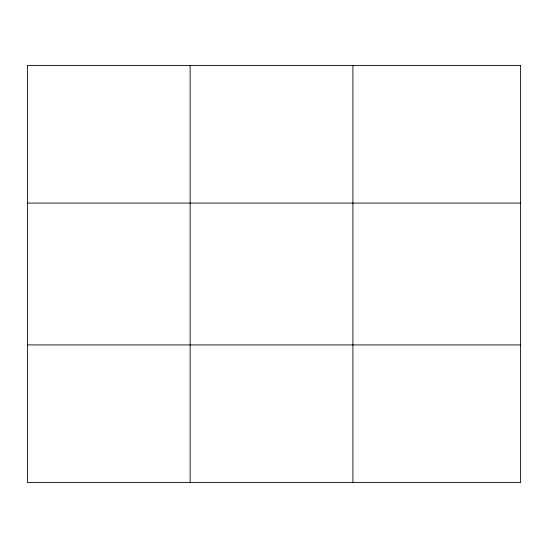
<?xml version="1.0" encoding="UTF-8"?>
<svg xmlns="http://www.w3.org/2000/svg" width="548" height="548" viewBox="0 0 548 548"><rect width="100%" height="100%" fill="white"/><g stroke="black" fill="none" stroke-linecap="round" stroke-linejoin="round"><path stroke-width="0.82" d="M190.156 482.583L190.156 65.418M352.912 482.583L352.912 65.418M27.4 203.082L520.6 203.082M27.4 344.918L520.6 344.918M520.6 65.418L520.6 482.583L27.4 482.583L27.4 65.418L520.6 65.418"/></g></svg>
